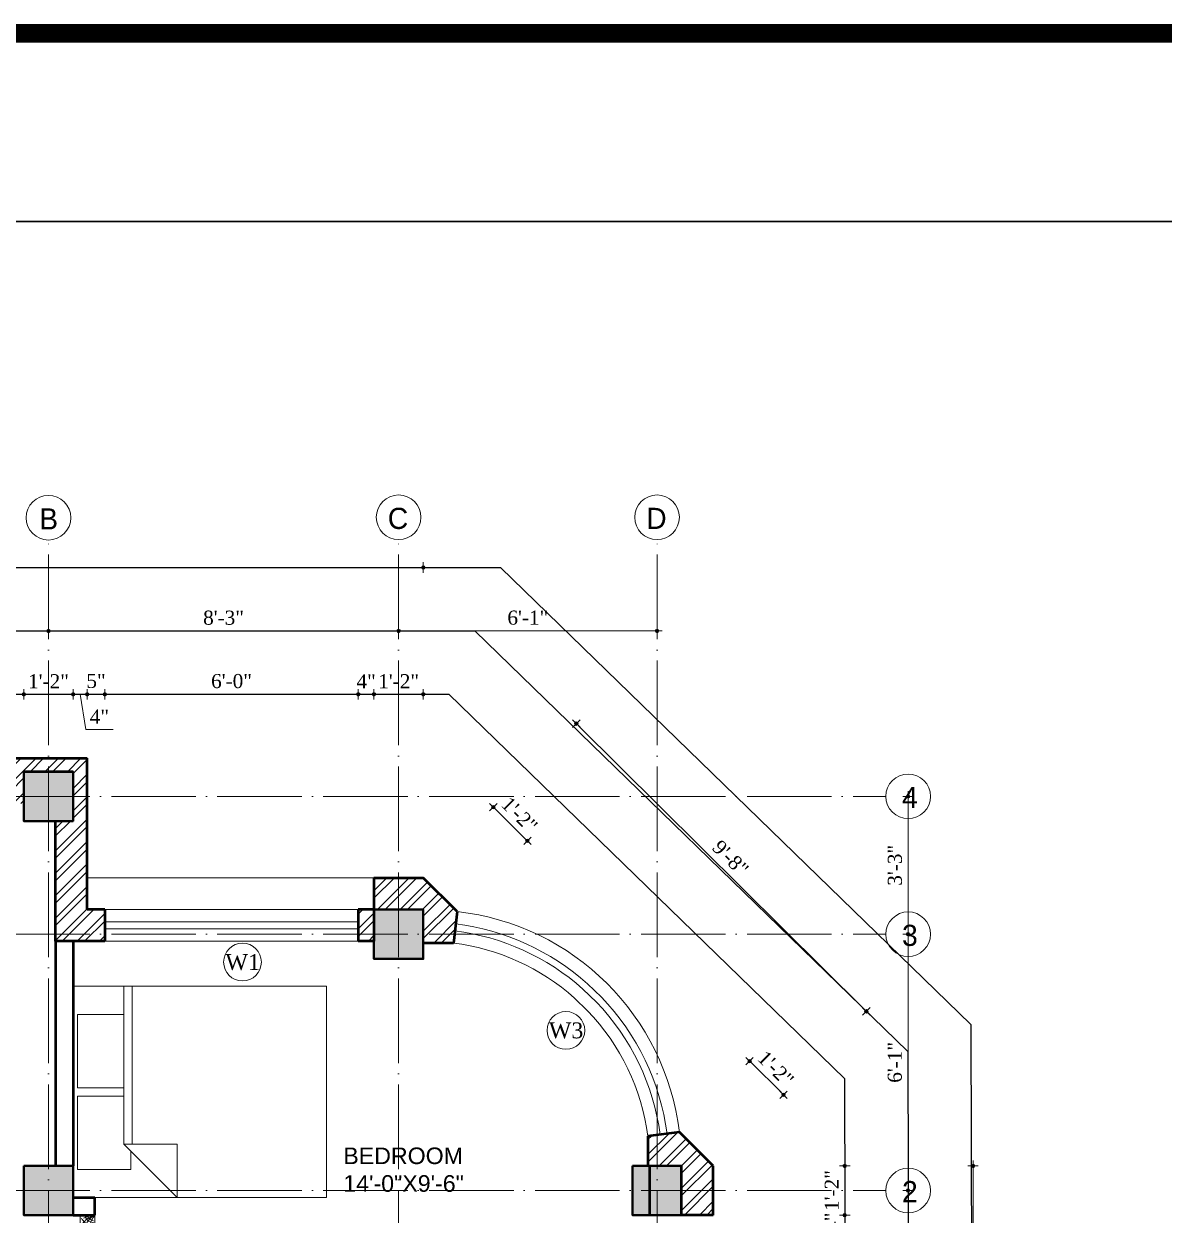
# Model space of a CAD drawing. Header units: inches. Extents: x 5914 to 162157, y -20538 to 282354.
# Drawn here: x 154873.3 to 155197.2, y -14362.6 to -14024.2 of the extents above; entities that cross this region are included whole.
import ezdxf

# ---------------------------------------------------------------- set-up
doc = ezdxf.new("R2010")
doc.units = ezdxf.units.IN
doc.header["$MEASUREMENT"] = 0
doc.header["$PDMODE"] = 99
doc.linetypes.add('ACAD_ISO04W100', pattern=[30, 24, -3, 0, -3])
for name, color, linetype, lineweight in [('.09', 24, 'Continuous', 9), ('.1', 168, 'Continuous', 13), ('CENTER  LINE RA', 10, 'ACAD_ISO04W100', 20), ('CONC. OUTLINE RA', 150, 'Continuous', 40), ('DOOR-WIN RA', 3, 'Continuous', 20), ('ELE2 RA', 130, 'Continuous', 20), ('Furniture', 22, 'Continuous', 13), ('Hatch', 254, 'Continuous', 9), ('HATCH RA', 8, 'Continuous', 5), ('Outline', 4, 'Continuous', 9), ('Text', 7, 'Continuous', 18), ('TEXTLAYER', 7, 'Continuous', 18), ('WALL RA', 42, 'Continuous', 50)]:
    doc.layers.add(name, color=color, linetype=linetype, lineweight=lineweight)
doc.layers.add('S-DIM', color=7, linetype='Continuous')
doc.layers.add('WINDOW+dOOR', color=5, linetype='Continuous')
doc.styles.add('DIM', font='dutch.ttf')
doc.styles.get("Standard").update_dxf_attribs({"font": 'arial.ttf'})
doc.styles.add('titles', font='GOTHICB.TTF')
doc.dimstyles.new('Copy of DIM 8', dxfattribs={"dimtxt": 6.5, "dimasz": 1, "dimexe": 6, "dimexo": 18, "dimgap": 1.6875, "dimtad": 1, "dimdec": 0, "dimzin": 3, "dimdsep": 46, "dimlunit": 4, "dimtxsty": 'DIM', "dimblk": 'dot 2', "dimcen": 0.09375, "dimse1": 1, "dimse2": 1, "dimclrd": 1, "dimclre": 1, "dimclrt": 256, "dimadec": 0, "dimazin": 0, "dimtfac": 0.75, "dimtdec": 0, "dimtix": 1, "dimtmove": 1, "dimatfit": 3, "dimldrblk": 'DOT', "dimfxl": 1, "dimtolj": 1, "dimtzin": 0, "dimlwd": 9, "dimlwe": 9, "dimarcsym": 0})

# ---------------------------------------------------------------- blocks, each defined once
blk = doc.blocks.new('30 inch door')
at = {"layer": '.09'}
blk.add_arc((10330.01, 24687.1), 25.67, 91.332, 180, dxfattribs=at)
at = {"layer": '.1'}
for p, q in [((10329.41, 24712.76), (10329.41, 24691.67)), ((10329.41, 24712.76), (10329.81, 24712.76)), ((10329.81, 24691.67), (10329.81, 24712.76)), ((10328.81, 24688.15), (10328.81, 24691.67)), ((10329.29, 24692.15), (10329.41, 24692.15)), ((10329.41, 24692.15), (10329.41, 24691.67)), ((10329.41, 24691.67), (10329.81, 24691.67)), ((10329.41, 24691.67), (10329.81, 24691.67)), ((10329.81, 24691.67), (10329.81, 24692.15)), ((10329.81, 24692.15), (10330.01, 24692.15)), ((10330.01, 24692.15), (10330.01, 24688.15)), ((10302.02, 24688.15), (10302.02, 24684.65)), ((10304.03, 24688.15), (10302.02, 24688.15)), ((10304.03, 24688.15), (10304.03, 24688.15)), ((10304.03, 24687.1), (10304.03, 24688.15)), ((10304.65, 24687.1), (10304.03, 24687.1)), ((10304.65, 24685.52), (10304.65, 24687.1)), ((10330.01, 24688.15), (10328.81, 24688.15)), ((10329.4, 24687.1), (10330.01, 24687.1)), ((10329.4, 24685.52), (10329.4, 24687.1)), ((10330.01, 24687.1), (10330.01, 24688.15)), ((10330.01, 24688.15), (10332.02, 24688.15)), ((10332.02, 24688.15), (10332.02, 24684.65)), ((10302.02, 24684.65), (10303.77, 24684.65)), ((10332.02, 24684.65), (10330.27, 24684.65))]:
    blk.add_line(p, q, dxfattribs=at)
for centre, major_axis, start_param, end_param in [((10329.29, 24691.67), (-0.339, 0.339), 5.497787, 7.068583), ((10303.77, 24685.52), (-0.619, -0.619), 0.785398, 2.356194)]:
    blk.add_ellipse(centre, major_axis=major_axis, ratio=1, start_param=start_param, end_param=end_param, dxfattribs=at)
at = {"layer": '.1', "extrusion": (0, 0, -1)}
blk.add_ellipse((10330.27, 24685.52), major_axis=(-0.619, 0.619), ratio=1, start_param=3.926991, end_param=5.497787, dxfattribs=at)
blk.add_line((10330.01, 24688.15), (10330.01, 24688.15))
at = {"layer": 'Hatch', "lineweight": 0}
for points, knots in [([(10330.01, 24688.15), (10329.93, 24688.7), (10329.77, 24689.76), (10329.75, 24690.84), (10329.74, 24691.37)], [0, 0, 0, 0, 41.50394, 80.765622, 80.765622, 80.765622, 80.765622]), ([(10330.01, 24688.15), (10329.8, 24688.26), (10329.35, 24688.51), (10329.11, 24688.97), (10328.99, 24689.22)], [0, 0, 0, 0, 17.459472, 37.737029, 37.737029, 37.737029, 37.737029]), ([(10329.9, 24690.9), (10329.69, 24690.85), (10329.25, 24690.74), (10329.1, 24690.31), (10329.02, 24690.08)], [0, 0, 0, 0, 15.424483, 31.99547, 31.99547, 31.99547, 31.99547]), ([(10329.92, 24690.24), (10329.72, 24690.12), (10329.23, 24689.84), (10329.13, 24689.27), (10329.07, 24688.95)], [0, 0, 0, 0, 17.254821, 40.319618, 40.319618, 40.319618, 40.319618]), ([(10330.01, 24688.15), (10329.7, 24688.44), (10329.1, 24689.01), (10329.14, 24689.82), (10329.09, 24691.13)], [0, 0, 0, 0, 30.296971, 58.529009, 58.529009, 58.529009, 58.529009]), ([(10329.9, 24689.44), (10329.59, 24689.24), (10329.23, 24689.01), (10329.2, 24688.63), (10329.2, 24688.58)], [0, 0, 0, 0, 24.633819, 28.489546, 28.489546, 28.489546, 28.489546]), ([(10330.01, 24688.15), (10329.86, 24688.5), (10329.47, 24689.39), (10329.44, 24690.38), (10329.42, 24690.98)], [0, 0, 0, 0, 28.413311, 72.750806, 72.750806, 72.750806, 72.750806]), ([(10302.02, 24688.15), (10302.05, 24687.95), (10302.17, 24687.01), (10302.48, 24686.12), (10302.72, 24685.42)], [0, 0, 0, 0, 17.459471, 80.67073, 80.67073, 80.67073, 80.67073]), ([(10302.02, 24688.15), (10302.41, 24687.86), (10303.15, 24687.31), (10304.04, 24687.05), (10304.45, 24686.93)], [0, 0, 0, 0, 41.503939, 78.170205, 78.170205, 78.170205, 78.170205]), ([(10302.02, 24688.15), (10302.45, 24687.5), (10303.05, 24686.59), (10304.02, 24686.14), (10304.29, 24686.01)], [0, 0, 0, 0, 64.705486, 90.408952, 90.408952, 90.408952, 90.408952]), ([(10302.02, 24688.15), (10302.13, 24687.79), (10302.35, 24687.1), (10302.97, 24686.1), (10304.18, 24685.07)], [0, 0, 0, 0, 30.296971, 58.529009, 58.529009, 58.529009, 58.529009]), ([(10303.35, 24687.82), (10303.2, 24687.43), (10302.98, 24686.82), (10302.44, 24686.51), (10302.25, 24686.4)], [0, 0, 0, 0, 34.642749, 52.790216, 52.790216, 52.790216, 52.790216]), ([(10303.86, 24687.89), (10303.73, 24687.32), (10303.52, 24686.4), (10302.7, 24686), (10302.39, 24685.85)], [0, 0, 0, 0, 47.051669, 75.417188, 75.417188, 75.417188, 75.417188]), ([(10304.15, 24687.01), (10304.07, 24686.57), (10303.9, 24685.69), (10303.13, 24685.22), (10302.75, 24684.98)], [0, 0, 0, 0, 36.886594, 73.591637, 73.591637, 73.591637, 73.591637]), ([(10332.02, 24688.15), (10331.63, 24687.86), (10330.89, 24687.31), (10330.01, 24687.05), (10329.59, 24686.93)], [0, 0, 0, 0, 41.503939, 78.170205, 78.170205, 78.170205, 78.170205]), ([(10332.02, 24688.15), (10331.59, 24687.5), (10330.99, 24686.59), (10330.03, 24686.14), (10329.75, 24686.01)], [0, 0, 0, 0, 64.705486, 90.408952, 90.408952, 90.408952, 90.408952]), ([(10332.02, 24688.15), (10331.91, 24687.79), (10331.69, 24687.1), (10331.07, 24686.1), (10329.87, 24685.07)], [0, 0, 0, 0, 30.296971, 58.529009, 58.529009, 58.529009, 58.529009]), ([(10329.89, 24687.01), (10329.98, 24686.57), (10330.14, 24685.69), (10330.91, 24685.22), (10331.29, 24684.98)], [0, 0, 0, 0, 36.886594, 73.591637, 73.591637, 73.591637, 73.591637]), ([(10330.18, 24687.89), (10330.31, 24687.32), (10330.52, 24686.4), (10331.35, 24686), (10331.66, 24685.85)], [0, 0, 0, 0, 47.051669, 75.417188, 75.417188, 75.417188, 75.417188]), ([(10330.7, 24687.82), (10330.84, 24687.43), (10331.06, 24686.82), (10331.61, 24686.51), (10331.8, 24686.4)], [0, 0, 0, 0, 34.642749, 52.790216, 52.790216, 52.790216, 52.790216]), ([(10332.02, 24688.15), (10332, 24687.95), (10331.87, 24687.01), (10331.56, 24686.12), (10331.32, 24685.42)], [0, 0, 0, 0, 17.459471, 80.67073, 80.67073, 80.67073, 80.67073])]:
    blk.add_open_spline(points, degree=3, knots=knots, dxfattribs=at)
blk = doc.blocks.new('COLUMN')
at = {"layer": 'CONC. OUTLINE RA', "transparency": 33554687}
h = blk.add_hatch(color=256, dxfattribs=at)
h.dxf.hatch_style = 1
h.paths.add_polyline_path([(148062.93, -13130.45), (148076.93, -13130.45), (148076.93, -13116.45), (148062.93, -13116.45)])
at = {"layer": 'CONC. OUTLINE RA'}
blk.add_lwpolyline([(148062.93, -13116.45), (148076.93, -13116.45), (148076.93, -13130.45), (148062.93, -13130.45)], close=True, dxfattribs=at)
blk = doc.blocks.new('Bed - Queen')
at = {"linetype": 'Continuous'}
for p, q in [((0, -72.00003), (0, 0)), ((0, 0), (59.99999, 0)), ((59.99999, 0), (59.99999, -72.00003)), ((7.99999, -1.2), (28.79998, -1.2)), ((7.99999, -14.4), (7.99999, -1.2)), ((28.79998, -1.2), (28.79998, -14.4)), ((31.19999, -1.2), (51.99999, -1.2)), ((31.19999, -14.4), (31.19999, -1.2)), ((51.99999, -1.2), (51.99999, -16.4)), ((0, -14.4), (44.8, -14.4)), ((44.8, -16.8), (0, -16.8)), ((59.99999, -29.6), (44.8, -14.4)), ((44.8, -14.4), (44.8, -29.6)), ((51.99999, -16.4), (46.79936, -16.4)), ((44.8, -29.6), (59.99999, -29.6)), ((59.99999, -72.00003), (0, -72.00003))]:
    blk.add_line(p, q, dxfattribs=at)
blk = doc.blocks.new('GRID')
at = {"layer": 'CENTER  LINE RA', "linetype": 'ACAD_ISO04W100'}
for p, q in [((148356.89, -15085.26), (148356.89, -14665.83)), ((148456.36, -15085.26), (148456.36, -14665.69)), ((148529.77, -15085.26), (148529.77, -14665.69)), ((148103.85, -14738.62), (148594.77, -14738.62)), ((148103.85, -14777.76), (148594.77, -14777.76)), ((148103.85, -14850.56), (148594.77, -14850.56))]:
    blk.add_line(p, q, dxfattribs=at)
at = {"layer": 'Text'}
for centre in [(148356.89, -14659.49), (148356.89, -14659.49), (148356.89, -14659.49), (148456.36, -14659.35), (148456.36, -14659.35), (148456.36, -14659.35), (148529.77, -14659.35), (148529.77, -14659.35), (148529.77, -14659.35), (148601.11, -14738.62), (148601.11, -14738.62), (148601.11, -14738.62), (148601.11, -14777.76), (148601.11, -14777.76), (148601.11, -14777.76), (148601.11, -14850.56), (148601.11, -14850.56), (148601.11, -14850.56)]:
    blk.add_circle(centre, 6.34, dxfattribs=at)
at = {"layer": 'Text', "char_height": 6, "width": 68.6783, "attachment_point": 3, "rotation": 0.0035, "style": 'titles'}
for s, insert in [('{\\fStylus BT|b0|i0|c0|p34;B}', (148359.61, -14656.81)), ('{\\fStylus BT|b0|i0|c0|p34;C}', (148459.08, -14656.67)), ('{\\fStylus BT|b0|i0|c0|p34;D}', (148532.49, -14656.67)), ('{\\fStylus BT|b0|i0|c0|p34;4}', (148603.83, -14735.95)), ('{\\fStylus BT|b0|i0|c0|p34;3}', (148603.83, -14775.09)), ('{\\fStylus BT|b0|i0|c0|p34;2}', (148603.83, -14847.88))]:
    blk.add_mtext(s, dxfattribs=dict(at, insert=insert))
blk = doc.blocks.new('dot1')
at = {"layer": 'Hatch'}
h = blk.add_hatch(color=256, dxfattribs=at)
edge = h.paths.add_edge_path()
edge.add_arc((0, 0), 1, 0, 360)
for p, q in [((3, 0), (-3, 0)), ((0, 3), (0, -3))]:
    blk.add_line(p, q, dxfattribs=at)
blk.add_circle((0, 0), 1, dxfattribs=at)
blk = doc.blocks.new('dot 2')
at = {"layer": 'Hatch', "xscale": 0.5, "yscale": 0.5, "zscale": 0.5}
blk.add_blockref('dot1', (0, 0), dxfattribs=at)
blk = doc.blocks.new('*D259')
at = {"layer": 'Defpoints', "color": 0, "transparency": 16777216}
for p in [(149216.34, -14709.94), (149210.34, -14727.94), (149216.34, -14727.94)]:
    blk.add_point(p, dxfattribs=at)
at = {"layer": 'S-DIM', "color": 1, "lineweight": 9, "transparency": 16777216}
for p, q in [((149211.34, -14709.94), (149215.34, -14709.94)), ((149213.34, -14709.94), (149211.39, -14720.44)), ((149211.39, -14720.44), (149203.73, -14720.44))]:
    blk.add_line(p, q, dxfattribs=at)
at = {"layer": 'S-DIM', "color": 1, "lineweight": 9, "transparency": 16777216, "rotation": 180}
blk.add_blockref('dot 2', (149210.34, -14709.94), dxfattribs=at)
at = {"layer": 'S-DIM', "color": 1, "lineweight": 9, "transparency": 16777216}
blk.add_blockref('dot 2', (149216.34, -14709.94), dxfattribs=at)
at = {"layer": 'S-DIM', "transparency": 16777216, "insert": (149207.56, -14716.71), "char_height": 4, "attachment_point": 5, "style": 'DIM'}
blk.add_mtext('\\A1;6"', dxfattribs=at)
blk = doc.blocks.new('_Dot')
at = {"color": 0, "linetype": 'ByBlock', "lineweight": -2}
blk.add_line((-0.5, 0), (-1, 0), dxfattribs=at)
at = {"color": 0, "linetype": 'ByBlock', "const_width": 0.5}
blk.add_lwpolyline([(-0.25, 0, 1), (0.25, 0, 1)], format="xyb", close=True, dxfattribs=at)
blk = doc.blocks.new('*D260')
at = {"layer": 'Defpoints', "color": 0, "transparency": 16777216}
for p in [(149230.34, -14709.94), (149216.34, -14727.94), (149230.34, -14727.94)]:
    blk.add_point(p, dxfattribs=at)
at = {"layer": 'S-DIM', "color": 1, "lineweight": 9, "transparency": 16777216}
blk.add_line((149217.34, -14709.94), (149229.34, -14709.94), dxfattribs=at)
at = {"layer": 'S-DIM', "color": 1, "lineweight": 9, "transparency": 16777216, "rotation": 180}
blk.add_blockref('dot 2', (149216.34, -14709.94), dxfattribs=at)
at = {"layer": 'S-DIM', "color": 1, "lineweight": 9, "transparency": 16777216}
blk.add_blockref('dot 2', (149230.34, -14709.94), dxfattribs=at)
at = {"layer": 'S-DIM', "transparency": 16777216, "insert": (149223.34, -14706.23), "char_height": 4, "attachment_point": 5, "style": 'DIM'}
blk.add_mtext('\\A1;1\'-2"', dxfattribs=at)
blk = doc.blocks.new('*D261')
at = {"layer": 'Defpoints', "color": 0, "transparency": 16777216}
for p in [(149234.34, -14709.94), (149230.34, -14727.94), (149234.34, -14727.94)]:
    blk.add_point(p, dxfattribs=at)
at = {"layer": 'S-DIM', "color": 1, "lineweight": 9, "transparency": 16777216}
for p, q in [((149229.34, -14709.94), (149228.34, -14709.94)), ((149230.34, -14709.94), (149234.34, -14709.94)), ((149230.34, -14709.94), (149234.34, -14709.94)), ((149232.34, -14709.94), (149233.93, -14719.97)), ((149235.34, -14709.94), (149236.34, -14709.94)), ((149233.93, -14719.97), (149241.67, -14719.97))]:
    blk.add_line(p, q, dxfattribs=at)
blk.add_blockref('dot 2', (149230.34, -14709.94), dxfattribs=at)
at = {"layer": 'S-DIM', "color": 1, "lineweight": 9, "transparency": 16777216, "rotation": 180}
blk.add_blockref('dot 2', (149234.34, -14709.94), dxfattribs=at)
at = {"layer": 'S-DIM', "transparency": 16777216, "insert": (149237.8, -14716.28), "char_height": 4, "attachment_point": 5, "style": 'DIM'}
blk.add_mtext('\\A1;4"', dxfattribs=at)
blk = doc.blocks.new('*D262')
at = {"layer": 'Defpoints', "color": 0, "transparency": 16777216}
for p in [(149239.34, -14709.94), (149234.34, -14727.94), (149239.34, -14767.08)]:
    blk.add_point(p, dxfattribs=at)
at = {"layer": 'S-DIM', "color": 1, "lineweight": 9, "transparency": 16777216}
for p, q in [((149233.34, -14709.94), (149232.34, -14709.94)), ((149234.34, -14709.94), (149239.34, -14709.94)), ((149240.34, -14709.94), (149241.34, -14709.94))]:
    blk.add_line(p, q, dxfattribs=at)
blk.add_blockref('dot 2', (149234.34, -14709.94), dxfattribs=at)
at = {"layer": 'S-DIM', "color": 1, "lineweight": 9, "transparency": 16777216, "rotation": 180}
blk.add_blockref('dot 2', (149239.34, -14709.94), dxfattribs=at)
at = {"layer": 'S-DIM', "transparency": 16777216, "insert": (149236.84, -14706.17), "char_height": 4, "attachment_point": 5, "style": 'DIM'}
blk.add_mtext('\\A1;5"', dxfattribs=at)
blk = doc.blocks.new('*D263')
at = {"layer": 'Defpoints', "color": 0, "transparency": 16777216}
for p in [(149311.34, -14709.94), (149239.34, -14771.08), (149311.34, -14771.08)]:
    blk.add_point(p, dxfattribs=at)
at = {"layer": 'S-DIM', "color": 1, "lineweight": 9, "transparency": 16777216}
blk.add_line((149240.34, -14709.94), (149310.34, -14709.94), dxfattribs=at)
at = {"layer": 'S-DIM', "color": 1, "lineweight": 9, "transparency": 16777216, "rotation": 180}
blk.add_blockref('dot 2', (149239.34, -14709.94), dxfattribs=at)
at = {"layer": 'S-DIM', "color": 1, "lineweight": 9, "transparency": 16777216}
blk.add_blockref('dot 2', (149311.34, -14709.94), dxfattribs=at)
at = {"layer": 'S-DIM', "transparency": 16777216, "insert": (149275.34, -14706.21), "char_height": 4, "attachment_point": 5, "style": 'DIM'}
blk.add_mtext('\\A1;6\'-0"', dxfattribs=at)
blk = doc.blocks.new('*D264')
at = {"layer": 'Defpoints', "color": 0, "transparency": 16777216}
for p in [(149315.81, -14709.94), (149311.34, -14771.08), (149315.81, -14771.08)]:
    blk.add_point(p, dxfattribs=at)
at = {"layer": 'S-DIM', "color": 1, "lineweight": 9, "transparency": 16777216}
for p, q in [((149310.34, -14709.94), (149309.34, -14709.94)), ((149311.34, -14709.94), (149315.81, -14709.94)), ((149316.81, -14709.94), (149317.81, -14709.94))]:
    blk.add_line(p, q, dxfattribs=at)
blk.add_blockref('dot 2', (149311.34, -14709.94), dxfattribs=at)
at = {"layer": 'S-DIM', "color": 1, "lineweight": 9, "transparency": 16777216, "rotation": 180}
blk.add_blockref('dot 2', (149315.81, -14709.94), dxfattribs=at)
at = {"layer": 'S-DIM', "transparency": 16777216, "insert": (149313.57, -14706.25), "char_height": 4, "attachment_point": 5, "style": 'DIM'}
blk.add_mtext('\\A1;4"', dxfattribs=at)
blk = doc.blocks.new('*D265')
at = {"layer": 'Defpoints', "color": 0, "transparency": 16777216}
for p in [(149329.81, -14709.94), (149315.81, -14771.08), (149329.81, -14771.08)]:
    blk.add_point(p, dxfattribs=at)
at = {"layer": 'S-DIM', "color": 1, "lineweight": 9, "transparency": 16777216}
blk.add_line((149316.81, -14709.94), (149328.81, -14709.94), dxfattribs=at)
at = {"layer": 'S-DIM', "color": 1, "lineweight": 9, "transparency": 16777216, "rotation": 180}
blk.add_blockref('dot 2', (149315.81, -14709.94), dxfattribs=at)
at = {"layer": 'S-DIM', "color": 1, "lineweight": 9, "transparency": 16777216}
blk.add_blockref('dot 2', (149329.81, -14709.94), dxfattribs=at)
at = {"layer": 'S-DIM', "transparency": 16777216, "insert": (149322.81, -14706.23), "char_height": 4, "attachment_point": 5, "style": 'DIM'}
blk.add_mtext('\\A1;1\'-2"', dxfattribs=at)
blk = doc.blocks.new('*D266')
at = {"layer": 'Defpoints', "color": 0, "transparency": 16777216}
for p in [(149223.34, -14691.94), (149223.34, -14734.94), (149019.3, -14738.94)]:
    blk.add_point(p, dxfattribs=at)
at = {"layer": 'S-DIM', "color": 1, "lineweight": 9, "transparency": 16777216}
blk.add_line((149020.3, -14691.94), (149222.34, -14691.94), dxfattribs=at)
at = {"layer": 'S-DIM', "color": 1, "lineweight": 9, "transparency": 16777216, "rotation": 180}
blk.add_blockref('dot 2', (149019.3, -14691.94), dxfattribs=at)
at = {"layer": 'S-DIM', "color": 1, "lineweight": 9, "transparency": 16777216}
blk.add_blockref('dot 2', (149223.34, -14691.94), dxfattribs=at)
at = {"layer": 'S-DIM', "transparency": 16777216, "insert": (149121.32, -14688.19), "char_height": 4, "attachment_point": 5, "style": 'DIM'}
blk.add_mtext('\\A1;17\'-0"', dxfattribs=at)
blk = doc.blocks.new('*D267')
at = {"layer": 'Defpoints', "color": 0, "transparency": 16777216}
for p in [(149012.3, -14673.94), (149329.81, -14771.08), (149012.3, -14786.45)]:
    blk.add_point(p, dxfattribs=at)
at = {"layer": 'S-DIM', "color": 1, "lineweight": 9, "transparency": 16777216}
blk.add_line((149328.81, -14673.94), (149013.3, -14673.94), dxfattribs=at)
at = {"layer": 'S-DIM', "color": 1, "lineweight": 9, "transparency": 16777216, "rotation": 180}
blk.add_blockref('dot 2', (149012.3, -14673.94), dxfattribs=at)
at = {"layer": 'S-DIM', "color": 1, "lineweight": 9, "transparency": 16777216}
blk.add_blockref('dot 2', (149329.81, -14673.94), dxfattribs=at)
at = {"layer": 'S-DIM', "transparency": 16777216, "insert": (149171.05, -14670.21), "char_height": 4, "attachment_point": 5, "style": 'DIM'}
blk.add_mtext('\\A1;26\'-6"', dxfattribs=at)
blk = doc.blocks.new('*D268')
at = {"layer": 'Defpoints', "color": 0, "transparency": 16777216}
for p in [(149322.81, -14691.94), (149223.34, -14734.94), (149322.81, -14778.08)]:
    blk.add_point(p, dxfattribs=at)
at = {"layer": 'S-DIM', "color": 1, "lineweight": 9, "transparency": 16777216}
blk.add_line((149224.34, -14691.94), (149321.81, -14691.94), dxfattribs=at)
at = {"layer": 'S-DIM', "color": 1, "lineweight": 9, "transparency": 16777216, "rotation": 180}
blk.add_blockref('dot 2', (149223.34, -14691.94), dxfattribs=at)
at = {"layer": 'S-DIM', "color": 1, "lineweight": 9, "transparency": 16777216}
blk.add_blockref('dot 2', (149322.81, -14691.94), dxfattribs=at)
at = {"layer": 'S-DIM', "transparency": 16777216, "insert": (149273.07, -14688.21), "char_height": 4, "attachment_point": 5, "style": 'DIM'}
blk.add_mtext('\\A1;8\'-3"', dxfattribs=at)
blk = doc.blocks.new('*D269')
at = {"layer": 'Defpoints', "color": 0, "transparency": 16777216}
for p in [(149396.21, -14691.94), (149322.81, -14778.08), (149396.21, -14850.87)]:
    blk.add_point(p, dxfattribs=at)
at = {"layer": 'S-DIM', "color": 1, "lineweight": 9, "transparency": 16777216}
blk.add_line((149323.81, -14691.94), (149395.21, -14691.94), dxfattribs=at)
at = {"layer": 'S-DIM', "color": 1, "lineweight": 9, "transparency": 16777216, "rotation": 180}
blk.add_blockref('dot 2', (149322.81, -14691.94), dxfattribs=at)
at = {"layer": 'S-DIM', "color": 1, "lineweight": 9, "transparency": 16777216}
blk.add_blockref('dot 2', (149396.21, -14691.94), dxfattribs=at)
at = {"layer": 'S-DIM', "transparency": 16777216, "insert": (149359.51, -14688.19), "char_height": 4, "attachment_point": 5, "style": 'DIM'}
blk.add_mtext('\\A1;6\'-1"', dxfattribs=at)
blk = doc.blocks.new('*D271')
at = {"layer": 'Defpoints', "color": 0, "transparency": 16777216}
for p in [(149359.39, -14751.56), (149329.81, -14762.08), (149339.48, -14771.66)]:
    blk.add_point(p, dxfattribs=at)
at = {"layer": 'S-DIM', "color": 1, "lineweight": 9, "transparency": 16777216}
blk.add_line((149350.42, -14742.68), (149358.68, -14750.85), dxfattribs=at)
for p, rotation in [((149349.71, -14741.98), 135.2752849970696), ((149359.39, -14751.56), 315.2752849970696)]:
    blk.add_blockref('dot 2', p, dxfattribs=dict(at, rotation=rotation))
at = {"layer": 'S-DIM', "transparency": 16777216, "insert": (149357.16, -14744.14), "char_height": 4, "attachment_point": 5, "rotation": 315.2753, "style": 'DIM'}
blk.add_mtext('\\A1;1\'-2"', dxfattribs=at)
blk = doc.blocks.new('*D272')
at = {"layer": 'Defpoints', "color": 0, "transparency": 16777216}
for p in [(149422.51, -14814.12), (149402.56, -14834.26), (149412.21, -14843.82)]:
    blk.add_point(p, dxfattribs=at)
at = {"layer": 'S-DIM', "color": 1, "lineweight": 9, "transparency": 16777216}
blk.add_line((149431.45, -14822.98), (149423.22, -14814.83), dxfattribs=at)
for p, rotation in [((149422.51, -14814.12), 135.2752849969495), ((149432.16, -14823.68), 315.2752849969495)]:
    blk.add_blockref('dot 2', p, dxfattribs=dict(at, rotation=rotation))
at = {"layer": 'S-DIM', "transparency": 16777216, "insert": (149429.95, -14816.27), "char_height": 4, "attachment_point": 5, "rotation": 315.2753, "style": 'DIM'}
blk.add_mtext('\\A1;1\'-2"', dxfattribs=at)
blk = doc.blocks.new('*D273')
at = {"layer": 'Defpoints', "color": 0, "transparency": 16777216}
for p in [(149329.81, -14762.08), (149455.68, -14800), (149412.21, -14843.82)]:
    blk.add_point(p, dxfattribs=at)
at = {"layer": 'S-DIM', "color": 1, "lineweight": 9, "transparency": 16777216}
blk.add_line((149373.99, -14718.96), (149454.97, -14799.3), dxfattribs=at)
for p, rotation in [((149373.28, -14718.26), 135.2297542033598), ((149455.68, -14800), 315.2297542033599)]:
    blk.add_blockref('dot 2', p, dxfattribs=dict(at, rotation=rotation))
at = {"layer": 'S-DIM', "transparency": 16777216, "insert": (149417.11, -14756.48), "char_height": 4, "attachment_point": 5, "rotation": 315.2298, "style": 'DIM'}
blk.add_mtext('\\A1;9\'-8"', dxfattribs=at)
blk = doc.blocks.new('*D274')
at = {"layer": 'Defpoints', "color": 0, "transparency": 16777216}
for p in [(149403.21, -14843.89), (149403.21, -14857.88), (149449.54, -14857.88)]:
    blk.add_point(p, dxfattribs=at)
at = {"layer": 'S-DIM', "color": 1, "lineweight": 9, "transparency": 16777216}
blk.add_line((149449.54, -14844.89), (149449.54, -14856.88), dxfattribs=at)
for p, rotation in [((149449.54, -14843.89), 90), ((149449.54, -14857.88), 270)]:
    blk.add_blockref('dot 2', p, dxfattribs=dict(at, rotation=rotation))
at = {"layer": 'S-DIM', "transparency": 16777216, "insert": (149445.84, -14850.88), "char_height": 4, "attachment_point": 5, "rotation": 90, "style": 'DIM'}
blk.add_mtext('\\A1;1\'-2"', dxfattribs=at)
blk = doc.blocks.new('*D275')
at = {"layer": 'Defpoints', "color": 0, "transparency": 16777216}
for p in [(149403.21, -14857.88), (149403.21, -14861.88), (149449.54, -14861.88)]:
    blk.add_point(p, dxfattribs=at)
at = {"layer": 'S-DIM', "color": 1, "lineweight": 9, "transparency": 16777216}
for p, q in [((149449.54, -14856.88), (149449.54, -14855.88)), ((149449.54, -14857.88), (149449.54, -14861.88)), ((149449.54, -14862.88), (149449.54, -14863.88))]:
    blk.add_line(p, q, dxfattribs=at)
for p, rotation in [((149449.54, -14857.88), 270), ((149449.54, -14861.88), 90)]:
    blk.add_blockref('dot 2', p, dxfattribs=dict(at, rotation=rotation))
at = {"layer": 'S-DIM', "transparency": 16777216, "insert": (149445.85, -14859.88), "char_height": 4, "attachment_point": 5, "rotation": 90, "style": 'DIM'}
blk.add_mtext('\\A1;4"', dxfattribs=at)
blk = doc.blocks.new('*D283')
at = {"layer": 'Defpoints', "color": 0, "transparency": 16777216}
for p in [(149396.21, -14850.87), (149467.52, -14850.87), (149396.21, -15016.57)]:
    blk.add_point(p, dxfattribs=at)
at = {"layer": 'S-DIM', "color": 1, "lineweight": 9, "transparency": 16777216}
blk.add_line((149467.52, -15015.57), (149467.52, -14851.87), dxfattribs=at)
for p, rotation in [((149467.52, -14850.87), 90), ((149467.52, -15016.57), 270)]:
    blk.add_blockref('dot 2', p, dxfattribs=dict(at, rotation=rotation))
at = {"layer": 'S-DIM', "transparency": 16777216, "insert": (149463.78, -14933.72), "char_height": 4, "attachment_point": 5, "rotation": 90, "style": 'DIM'}
blk.add_mtext('\\A1;13\'-10"', dxfattribs=at)
blk = doc.blocks.new('*D284')
at = {"layer": 'Defpoints', "color": 0, "transparency": 16777216}
for p in [(149322.81, -14778.08), (149467.52, -14778.08), (149396.21, -14850.87)]:
    blk.add_point(p, dxfattribs=at)
at = {"layer": 'S-DIM', "color": 1, "lineweight": 9, "transparency": 16777216}
blk.add_line((149467.52, -14849.87), (149467.52, -14779.08), dxfattribs=at)
for p, rotation in [((149467.52, -14778.08), 90), ((149467.52, -14850.87), 270)]:
    blk.add_blockref('dot 2', p, dxfattribs=dict(at, rotation=rotation))
at = {"layer": 'S-DIM', "transparency": 16777216, "insert": (149463.78, -14814.47), "char_height": 4, "attachment_point": 5, "rotation": 90, "style": 'DIM'}
blk.add_mtext('\\A1;6\'-1"', dxfattribs=at)
blk = doc.blocks.new('*D285')
at = {"layer": 'Defpoints', "color": 0, "transparency": 16777216}
for p in [(149223.34, -14738.94), (149467.52, -14738.94), (149322.81, -14778.08)]:
    blk.add_point(p, dxfattribs=at)
at = {"layer": 'S-DIM', "color": 1, "lineweight": 9, "transparency": 16777216}
blk.add_line((149467.52, -14777.08), (149467.52, -14739.94), dxfattribs=at)
for p, rotation in [((149467.52, -14738.94), 90), ((149467.52, -14778.08), 270)]:
    blk.add_blockref('dot 2', p, dxfattribs=dict(at, rotation=rotation))
at = {"layer": 'S-DIM', "transparency": 16777216, "insert": (149463.8, -14758.51), "char_height": 4, "attachment_point": 5, "rotation": 90, "style": 'DIM'}
blk.add_mtext('\\A1;3\'-3"', dxfattribs=at)
blk = doc.blocks.new('*D286')
at = {"layer": 'Defpoints', "color": 0, "transparency": 16777216}
for p in [(149403.21, -14843.89), (149403.21, -15023.57), (149485.99, -15023.57)]:
    blk.add_point(p, dxfattribs=at)
at = {"layer": 'S-DIM', "color": 1, "lineweight": 9, "transparency": 16777216}
blk.add_line((149485.99, -14844.89), (149485.99, -15022.57), dxfattribs=at)
for p, rotation in [((149485.99, -14843.89), 90), ((149485.99, -15023.57), 270)]:
    blk.add_blockref('dot 2', p, dxfattribs=dict(at, rotation=rotation))
at = {"layer": 'S-DIM', "transparency": 16777216, "insert": (149482.22, -14933.73), "char_height": 4, "attachment_point": 5, "rotation": 90, "style": 'DIM'}
blk.add_mtext('\\A1;15\'-0"', dxfattribs=at)
blk = doc.blocks.new('SS')
at = {"layer": 'HATCH RA'}
h = blk.add_hatch(dxfattribs=at)
h.set_pattern_fill('ANSI32', color=256, scale=12)
h.paths.add_polyline_path([(149210.34, -14728.07), (149210.34, -14731.94), (149204.34, -14731.94), (149204.34, -14740.94), (149216.34, -14740.94), (149216.34, -14731.94), (149230.34, -14731.94), (149230.34, -14745.94), (149225.34, -14745.94), (149225.34, -14780.08), (149239.34, -14780.08), (149239.34, -14771.08), (149234.34, -14771.08), (149234.34, -14728.09)])
h = blk.add_hatch(dxfattribs=at)
h.set_pattern_fill('ANSI32', color=256, scale=12)
h.paths.add_polyline_path([(149315.81, -14762.08), (149315.81, -14771.08), (149329.81, -14771.08), (149329.81, -14780.58), (149338.35, -14780.58), (149339.48, -14771.66), (149329.81, -14762.08)])
h = blk.add_hatch(dxfattribs=at)
h.set_pattern_fill('ANSI32', color=256, scale=12)
h.paths.add_polyline_path([(149311.34, -14780.08), (149315.81, -14780.08), (149315.81, -14771.08), (149311.34, -14771.08)])
h = blk.add_hatch(dxfattribs=at)
h.set_pattern_fill('ANSI32', color=256, scale=12)
h.paths.add_polyline_path([(149403.21, -14857.87), (149412.21, -14857.87), (149412.21, -14843.82), (149402.56, -14834.26), (149393.64, -14835.46), (149393.64, -14843.87), (149403.21, -14843.87)])
at = {"layer": 'Defpoints'}
for points in [[(148958.3, -14673.94), (149351.72, -14673.94), (149485.39, -14803.76), (149486.14, -15078.21), (148958.3, -15077.5)], [(148976.3, -14691.94), (149344.41, -14691.94), (149467.42, -14811.39), (149468.09, -15060.19), (148976.3, -15059.52)], [(148994.3, -14709.94), (149337.11, -14709.94), (149449.44, -14819.02), (149450.04, -15042.17), (148994.3, -15041.55)]]:
    blk.add_lwpolyline(points, close=True, dxfattribs=at)
at = {"layer": 'DOOR-WIN RA'}
for p, q in [((149239.34, -14771.08), (149311.34, -14771.08)), ((149239.34, -14774.58), (149311.34, -14774.58)), ((149239.34, -14776.58), (149311.34, -14776.58)), ((149239.34, -14780.08), (149311.34, -14780.08))]:
    blk.add_line(p, q, dxfattribs=at)
for points in [[(149399.09, -14834.73, 0.159031), (149380.4, -14795.94), (149376.5, -14792.18, 0.151666), (149339.04, -14775.13, 0.151666)], [(149397.11, -14835, 0.158884), (149378.98, -14797.35), (149375.14, -14793.65, 0.151519), (149338.79, -14777.11, 0.151519)], [(149393.64, -14835.46, 0.158609), (149376.5, -14799.82), (149372.76, -14796.21, 0.151245), (149338.35, -14780.58, 0.151245)]]:
    blk.add_lwpolyline(points, format="xyb", dxfattribs=at)
blk.add_arc((149331.49, -14842.79), 71.58, 6.8376, 83.594, dxfattribs=at)
at = {"layer": 'ELE2 RA'}
blk.add_line((149315.81, -14762.08), (149234.34, -14762.08), dxfattribs=at)
at = {"layer": 'HATCH RA'}
blk.add_line((149232.34, -14857.87), (149232.34, -14893.87), dxfattribs=at)
at = {"layer": 'TEXTLAYER'}
for centre in [(149278.46, -14785.98), (149370.32, -14805.4)]:
    blk.add_circle(centre, 5.36, dxfattribs=at)
at = {"layer": 'WALL RA'}
for p, q in [((149210.34, -14728.07), (149234.34, -14728.09)), ((149234.34, -14771.08), (149234.34, -14728.09)), ((149230.34, -14731.94), (149216.34, -14731.94)), ((149225.34, -14780.08), (149225.34, -14745.94)), ((149315.81, -14762.08), (149329.81, -14762.08)), ((149315.81, -14762.08), (149315.81, -14780.08)), ((149339.48, -14771.66), (149329.81, -14762.08)), ((149239.34, -14771.08), (149234.34, -14771.08)), ((149239.34, -14771.08), (149239.34, -14780.08)), ((149315.81, -14771.08), (149311.34, -14771.08)), ((149311.34, -14771.08), (149311.34, -14780.08)), ((149339.48, -14771.66), (149338.35, -14780.58)), ((149239.34, -14780.08), (149225.34, -14780.08)), ((149225.34, -14780.08), (149225.34, -14843.87)), ((149230.34, -14780.08), (149230.34, -14843.87)), ((149315.81, -14780.08), (149311.34, -14780.08)), ((149338.35, -14780.58), (149329.81, -14780.58)), ((149402.56, -14834.26), (149393.64, -14835.46)), ((149393.64, -14835.46), (149393.64, -14843.87)), ((149412.21, -14843.82), (149402.56, -14834.26)), ((149394.21, -14857.87), (149394.21, -14843.89)), ((149403.21, -14857.88), (149403.21, -14843.89)), ((149412.21, -14857.87), (149412.21, -14843.82)), ((149412.21, -14857.88), (149412.21, -14843.83)), ((149230.34, -14852.87), (149236.54, -14852.87)), ((149236.54, -14857.87), (149236.54, -14852.87)), ((149230.34, -14857.87), (149236.54, -14857.87)), ((149412.21, -14857.87), (149403.21, -14857.87))]:
    blk.add_line(p, q, dxfattribs=at)
at = {"layer": 'CONC. OUTLINE RA'}
for p in [(1153.4, -1615.49), (1153.4, -1727.42)]:
    blk.add_blockref('COLUMN', p, dxfattribs=at)
at = {"layer": 'Furniture', "ltscale": 5, "xscale": -1, "rotation": 90}
blk.add_blockref('Bed - Queen', (149230.34, -14792.87), dxfattribs=at)
at = {"layer": 'HATCH RA'}
blk.add_blockref('GRID', (866.45, -0.31), dxfattribs=at)
at = {"layer": 'WALL RA'}
for p in [(1252.88, -1654.63), (1326.28, -1727.42)]:
    blk.add_blockref('COLUMN', p, dxfattribs=at)
at = {"layer": 'WINDOW+dOOR', "extrusion": (0, 0, -1), "xscale": -1.200000004184403, "yscale": 1.200000004188042, "zscale": -1.200000004184403, "rotation": 89.99999657546519}
blk.add_blockref('30 inch door', (-119610.76, -2495.45), dxfattribs=at)
at = {"insert": (149307.09, -14838.66), "char_height": 4.7109, "attachment_point": 1}
blk.add_mtext_dynamic_manual_height_columns('BEDROOM\\P14\'-0"X9\'-6"', width=45.2655, gutter_width=23.55, heights=[0], dxfattribs=at)
at = {"layer": 'TEXTLAYER', "char_height": 4.5, "width": 245.2674, "attachment_point": 1}
for s, insert in [('{\\fTimes New Roman|b0|i0|c0|p18;W1}', (149273.6, -14783.73)), ('{\\fTimes New Roman|b0|i0|c0|p18;W3}', (149365.46, -14803.14))]:
    blk.add_mtext(s, dxfattribs=dict(at, insert=insert))
at = {"layer": 'S-DIM'}
for base, p1, p2, picture, middle in [((149012.3, -14673.94), (149329.81, -14771.08), (149012.3, -14786.45), '*D267', (149171.05, -14670.21)), ((149223.34, -14691.94), (149019.3, -14738.94), (149223.34, -14734.94), '*D266', (149121.32, -14688.19)), ((149322.81, -14691.94), (149223.34, -14734.94), (149322.81, -14778.08), '*D268', (149273.07, -14688.21)), ((149396.21, -14691.94), (149322.81, -14778.08), (149396.21, -14850.87), '*D269', (149359.51, -14688.19)), ((149230.34, -14709.94), (149216.34, -14727.94), (149230.34, -14727.94), '*D260', (149223.34, -14706.23)), ((149239.34, -14709.94), (149234.34, -14727.94), (149239.34, -14767.08), '*D262', (149236.84, -14706.17)), ((149311.34, -14709.94), (149239.34, -14771.08), (149311.34, -14771.08), '*D263', (149275.34, -14706.21)), ((149315.81, -14709.94), (149311.34, -14771.08), (149315.81, -14771.08), '*D264', (149313.57, -14706.25)), ((149329.81, -14709.94), (149315.81, -14771.08), (149329.81, -14771.08), '*D265', (149322.81, -14706.23))]:
    dim = blk.add_linear_dim(base=base, p1=p1, p2=p2, dimstyle='Copy of DIM 8', dxfattribs=at)
    dim.commit()
    dim.dimension.update_dxf_attribs({"geometry": picture, "text_midpoint": middle})
for base, p1, p2, picture, middle in [((149216.34, -14709.94), (149210.34, -14727.94), (149216.34, -14727.94), '*D259', (149209.7, -14720.44)), ((149234.34, -14709.94), (149230.34, -14727.94), (149234.34, -14727.94), '*D261', (149235.62, -14719.97))]:
    dim = blk.add_linear_dim(base=base, p1=p1, p2=p2, dimstyle='Copy of DIM 8', dxfattribs=at)
    dim.commit()
    dim.dimension.update_dxf_attribs({"geometry": picture, "text_midpoint": middle, "dimtype": 128})
for p1, p2, distance, picture, middle in [((149329.81, -14762.08), (149412.21, -14843.82), 61.72, '*D273', (149417.11, -14756.48)), ((149329.81, -14762.08), (149339.48, -14771.66), 28.29, '*D271', (149357.16, -14744.14)), ((149412.21, -14843.82), (149402.56, -14834.26), -28.35, '*D272', (149429.95, -14816.27))]:
    dim = blk.add_aligned_dim(p1=p1, p2=p2, distance=distance, dimstyle='Copy of DIM 8', dxfattribs=at)
    dim.commit()
    dim.dimension.update_dxf_attribs({"geometry": picture, "text_midpoint": middle})
for base, p1, p2, picture, middle in [((149467.52, -14738.94), (149322.81, -14778.08), (149223.34, -14738.94), '*D285', (149463.8, -14758.51)), ((149467.52, -14778.08), (149396.21, -14850.87), (149322.81, -14778.08), '*D284', (149463.78, -14814.47)), ((149449.54, -14857.88), (149403.21, -14843.89), (149403.21, -14857.88), '*D274', (149445.84, -14850.88)), ((149485.99, -15023.57), (149403.21, -14843.89), (149403.21, -15023.57), '*D286', (149482.22, -14933.73)), ((149467.52, -14850.87), (149396.21, -15016.57), (149396.21, -14850.87), '*D283', (149463.78, -14933.72)), ((149449.54, -14861.88), (149403.21, -14857.88), (149403.21, -14861.88), '*D275', (149445.85, -14859.88))]:
    dim = blk.add_linear_dim(base=base, p1=p1, p2=p2, angle=90, dimstyle='Copy of DIM 8', dxfattribs=at)
    dim.commit()
    dim.dimension.update_dxf_attribs({"geometry": picture, "text_midpoint": middle})

msp = doc.modelspace()

# ---------------------------------------------------------------- linework, layer by layer
at = {"layer": 'Outline', "const_width": 5.35}
msp.add_lwpolyline([(153058.26, -16167.38), (153058.26, -14026.9), (156268.98, -14026.9), (156268.98, -16167.38)], close=True, dxfattribs=at)
at = {"layer": 'Outline', "lineweight": 30}
msp.add_lwpolyline([(156215.47, -14080.41), (153218.79, -14080.41), (153218.79, -16113.87)], dxfattribs=at)

# ---------------------------------------------------------------- block references
at = {"layer": 'HATCH RA'}
msp.add_blockref('SS', (5656.92, 495.3), dxfattribs=at)

doc.saveas('drawing.dxf')
